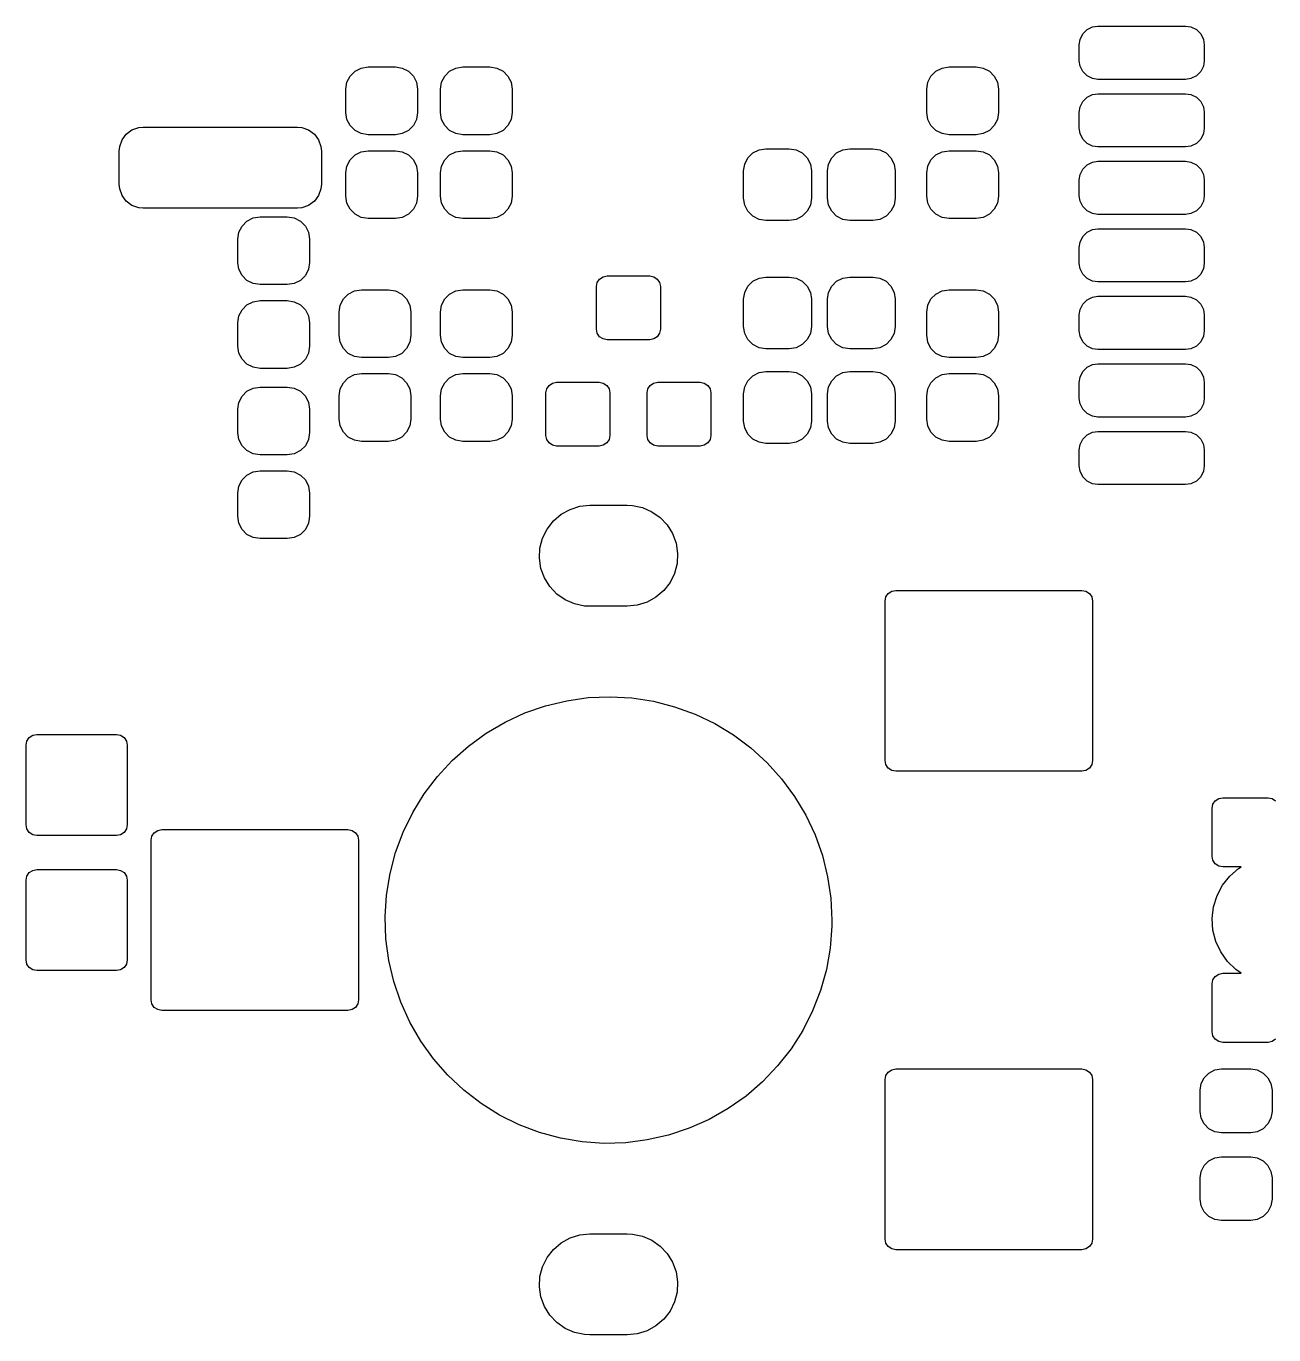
# Model space of a CAD drawing. Extents: x 0.03 to 1.97, y 0.34 to 4.43.
# Drawn here: x 0.1 to 1.024, y 2.222 to 3.191 of the extents above; entities that cross this region are included whole.
import ezdxf

# ---------------------------------------------------------------- set-up
doc = ezdxf.new("R2010")
doc.units = 0
doc.header["$MEASUREMENT"] = 0
doc.layers.add('BLACK', color=7, linetype='CONTINUOUS')

msp = doc.modelspace()

# ---------------------------------------------------------------- linework, layer by layer
at = {"layer": 'BLACK', "linetype": 'CONTINUOUS'}
for p, q in [((0.882483, 3.18556), (0.885679, 3.18876)), ((0.885679, 3.18876), (0.889741, 3.19076)), ((0.889741, 3.19076), (0.893701, 3.19134)), ((0.893701, 3.19134), (0.958661, 3.19134)), ((0.958661, 3.19134), (0.962598, 3.19076)), ((0.962598, 3.19076), (0.966663, 3.18878)), ((0.966663, 3.18878), (0.969866, 3.18558)), ((0.879921, 3.17756), (0.880496, 3.1815)), ((0.880496, 3.1815), (0.882483, 3.18556)), ((0.969866, 3.18558), (0.97186, 3.18152)), ((0.97186, 3.18152), (0.972441, 3.17756)), ((0.879921, 3.16575), (0.879921, 3.17756)), ((0.972441, 3.17756), (0.972441, 3.16575)), ((0.343843, 3.15801), (0.348439, 3.16035)), ((0.348439, 3.16035), (0.353533, 3.16116)), ((0.353533, 3.16116), (0.373711, 3.16116)), ((0.373711, 3.16116), (0.378805, 3.16035)), ((0.378805, 3.16035), (0.383401, 3.15801)), ((0.413843, 3.15801), (0.418439, 3.16035)), ((0.418439, 3.16035), (0.423533, 3.16116)), ((0.423533, 3.16116), (0.443711, 3.16116)), ((0.443711, 3.16116), (0.448805, 3.16035)), ((0.448805, 3.16035), (0.453401, 3.15801)), ((0.773843, 3.15801), (0.778439, 3.16035)), ((0.778439, 3.16035), (0.783533, 3.16116)), ((0.783533, 3.16116), (0.803711, 3.16116)), ((0.803711, 3.16116), (0.808805, 3.16035)), ((0.808805, 3.16035), (0.813401, 3.15801)), ((0.880502, 3.16179), (0.879921, 3.16575)), ((0.882497, 3.15773), (0.880502, 3.16179)), ((0.971867, 3.16181), (0.96988, 3.15775)), ((0.972441, 3.16575), (0.971867, 3.16181)), ((0.337047, 3.14468), (0.337854, 3.14977)), ((0.337854, 3.14977), (0.340196, 3.15437)), ((0.340196, 3.15437), (0.343843, 3.15801)), ((0.383401, 3.15801), (0.387048, 3.15437)), ((0.387048, 3.15437), (0.38939, 3.14977)), ((0.38939, 3.14977), (0.390197, 3.14468)), ((0.407047, 3.14468), (0.407854, 3.14977)), ((0.407854, 3.14977), (0.410196, 3.15437)), ((0.410196, 3.15437), (0.413843, 3.15801)), ((0.453401, 3.15801), (0.457048, 3.15437)), ((0.457048, 3.15437), (0.45939, 3.14977)), ((0.45939, 3.14977), (0.460197, 3.14468)), ((0.767047, 3.14468), (0.767854, 3.14977)), ((0.767854, 3.14977), (0.770196, 3.15437)), ((0.770196, 3.15437), (0.773843, 3.15801)), ((0.813401, 3.15801), (0.817048, 3.15437)), ((0.817048, 3.15437), (0.81939, 3.14977)), ((0.81939, 3.14977), (0.820197, 3.14468)), ((0.885699, 3.15453), (0.882497, 3.15773)), ((0.889764, 3.15254), (0.885699, 3.15453)), ((0.893701, 3.15197), (0.889764, 3.15254)), ((0.958661, 3.15197), (0.893701, 3.15197)), ((0.962621, 3.15255), (0.958661, 3.15197)), ((0.966683, 3.15454), (0.962621, 3.15255)), ((0.96988, 3.15775), (0.966683, 3.15454)), ((0.337047, 3.12745), (0.337047, 3.14468)), ((0.390197, 3.14468), (0.390197, 3.12745)), ((0.407047, 3.12745), (0.407047, 3.14468)), ((0.460197, 3.14468), (0.460197, 3.12745)), ((0.767047, 3.12745), (0.767047, 3.14468)), ((0.820197, 3.14468), (0.820197, 3.12745)), ((0.885679, 3.13876), (0.889741, 3.14076)), ((0.889741, 3.14076), (0.893701, 3.14134)), ((0.893701, 3.14134), (0.958661, 3.14134)), ((0.958661, 3.14134), (0.962598, 3.14076)), ((0.962598, 3.14076), (0.966663, 3.13878)), ((0.879921, 3.12756), (0.880496, 3.1315)), ((0.880496, 3.1315), (0.882483, 3.13556)), ((0.882483, 3.13556), (0.885679, 3.13876)), ((0.966663, 3.13878), (0.969866, 3.13558)), ((0.969866, 3.13558), (0.97186, 3.13152)), ((0.97186, 3.13152), (0.972441, 3.12756)), ((0.337854, 3.12236), (0.337047, 3.12745)), ((0.340196, 3.11776), (0.337854, 3.12236)), ((0.38939, 3.12236), (0.387048, 3.11776)), ((0.390197, 3.12745), (0.38939, 3.12236)), ((0.407854, 3.12236), (0.407047, 3.12745)), ((0.410196, 3.11776), (0.407854, 3.12236)), ((0.45939, 3.12236), (0.457048, 3.11776)), ((0.460197, 3.12745), (0.45939, 3.12236)), ((0.767854, 3.12236), (0.767047, 3.12745)), ((0.770196, 3.11776), (0.767854, 3.12236)), ((0.81939, 3.12236), (0.817048, 3.11776)), ((0.820197, 3.12745), (0.81939, 3.12236)), ((0.879921, 3.11575), (0.879921, 3.12756)), ((0.972441, 3.12756), (0.972441, 3.11575)), ((0.171351, 3.10721), (0.17448, 3.11144)), ((0.17448, 3.11144), (0.178718, 3.11457)), ((0.178718, 3.11457), (0.183688, 3.11632)), ((0.183688, 3.11632), (0.187008, 3.11663)), ((0.187008, 3.11663), (0.301181, 3.11663)), ((0.301181, 3.11663), (0.304501, 3.11632)), ((0.304501, 3.11632), (0.309471, 3.11457)), ((0.309471, 3.11457), (0.313709, 3.11144)), ((0.313709, 3.11144), (0.316838, 3.10721)), ((0.343843, 3.11411), (0.340196, 3.11776)), ((0.348439, 3.11177), (0.343843, 3.11411)), ((0.353533, 3.11096), (0.348439, 3.11177)), ((0.373711, 3.11096), (0.353533, 3.11096)), ((0.378805, 3.11177), (0.373711, 3.11096)), ((0.383401, 3.11411), (0.378805, 3.11177)), ((0.387048, 3.11776), (0.383401, 3.11411)), ((0.413843, 3.11411), (0.410196, 3.11776)), ((0.418439, 3.11177), (0.413843, 3.11411)), ((0.423533, 3.11096), (0.418439, 3.11177)), ((0.443711, 3.11096), (0.423533, 3.11096)), ((0.448805, 3.11177), (0.443711, 3.11096)), ((0.453401, 3.11411), (0.448805, 3.11177)), ((0.457048, 3.11776), (0.453401, 3.11411)), ((0.773843, 3.11411), (0.770196, 3.11776)), ((0.778439, 3.11177), (0.773843, 3.11411)), ((0.783533, 3.11096), (0.778439, 3.11177)), ((0.803711, 3.11096), (0.783533, 3.11096)), ((0.808805, 3.11177), (0.803711, 3.11096)), ((0.813401, 3.11411), (0.808805, 3.11177)), ((0.817048, 3.11776), (0.813401, 3.11411)), ((0.880502, 3.11179), (0.879921, 3.11575)), ((0.882497, 3.10773), (0.880502, 3.11179)), ((0.971867, 3.11181), (0.96988, 3.10775)), ((0.972441, 3.11575), (0.971867, 3.11181)), ((0.169291, 3.09892), (0.169605, 3.10224)), ((0.169605, 3.10224), (0.171351, 3.10721)), ((0.316838, 3.10721), (0.318584, 3.10224)), ((0.318584, 3.10224), (0.318898, 3.09892)), ((0.642907, 3.09982), (0.648002, 3.10063)), ((0.648002, 3.10063), (0.665226, 3.10063)), ((0.665226, 3.10063), (0.670321, 3.09982)), ((0.704915, 3.09982), (0.71001, 3.10063)), ((0.71001, 3.10063), (0.727234, 3.10063)), ((0.727234, 3.10063), (0.732329, 3.09982)), ((0.885699, 3.10453), (0.882497, 3.10773)), ((0.889764, 3.10254), (0.885699, 3.10453)), ((0.893701, 3.10197), (0.889764, 3.10254)), ((0.958661, 3.10197), (0.893701, 3.10197)), ((0.962621, 3.10255), (0.958661, 3.10197)), ((0.966683, 3.10454), (0.962621, 3.10255)), ((0.96988, 3.10775), (0.966683, 3.10454)), ((0.169291, 3.07431), (0.169291, 3.09892)), ((0.318898, 3.09892), (0.318898, 3.07431)), ((0.337854, 3.08776), (0.340196, 3.09236)), ((0.340196, 3.09236), (0.343843, 3.096)), ((0.343843, 3.096), (0.348439, 3.09835)), ((0.348439, 3.09835), (0.353533, 3.09915)), ((0.353533, 3.09915), (0.373711, 3.09915)), ((0.373711, 3.09915), (0.378805, 3.09835)), ((0.378805, 3.09835), (0.383401, 3.096)), ((0.383401, 3.096), (0.387048, 3.09236)), ((0.387048, 3.09236), (0.38939, 3.08776)), ((0.407854, 3.08776), (0.410196, 3.09236)), ((0.410196, 3.09236), (0.413843, 3.096)), ((0.413843, 3.096), (0.418439, 3.09835)), ((0.418439, 3.09835), (0.423533, 3.09915)), ((0.423533, 3.09915), (0.443711, 3.09915)), ((0.443711, 3.09915), (0.448805, 3.09835)), ((0.448805, 3.09835), (0.453401, 3.096)), ((0.453401, 3.096), (0.457048, 3.09236)), ((0.457048, 3.09236), (0.45939, 3.08776)), ((0.632323, 3.08924), (0.634664, 3.09383)), ((0.634664, 3.09383), (0.638312, 3.09748)), ((0.638312, 3.09748), (0.642907, 3.09982)), ((0.670321, 3.09982), (0.674917, 3.09748)), ((0.674917, 3.09748), (0.678564, 3.09383)), ((0.678564, 3.09383), (0.680906, 3.08924)), ((0.694331, 3.08924), (0.696672, 3.09383)), ((0.696672, 3.09383), (0.700319, 3.09748)), ((0.700319, 3.09748), (0.704915, 3.09982)), ((0.732329, 3.09982), (0.736925, 3.09748)), ((0.736925, 3.09748), (0.740572, 3.09383)), ((0.740572, 3.09383), (0.742914, 3.08924)), ((0.767854, 3.08776), (0.770196, 3.09236)), ((0.770196, 3.09236), (0.773843, 3.096)), ((0.773843, 3.096), (0.778439, 3.09835)), ((0.778439, 3.09835), (0.783533, 3.09915)), ((0.783533, 3.09915), (0.803711, 3.09915)), ((0.803711, 3.09915), (0.808805, 3.09835)), ((0.808805, 3.09835), (0.813401, 3.096)), ((0.813401, 3.096), (0.817048, 3.09236)), ((0.817048, 3.09236), (0.81939, 3.08776)), ((0.889741, 3.09076), (0.893701, 3.09134)), ((0.893701, 3.09134), (0.958661, 3.09134)), ((0.958661, 3.09134), (0.962598, 3.09076)), ((0.337047, 3.08267), (0.337854, 3.08776)), ((0.337047, 3.06544), (0.337047, 3.08267)), ((0.38939, 3.08776), (0.390197, 3.08267)), ((0.390197, 3.08267), (0.390197, 3.06544)), ((0.407047, 3.08267), (0.407854, 3.08776)), ((0.407047, 3.06544), (0.407047, 3.08267)), ((0.45939, 3.08776), (0.460197, 3.08267)), ((0.460197, 3.08267), (0.460197, 3.06544)), ((0.631516, 3.08414), (0.632323, 3.08924)), ((0.631516, 3.06397), (0.631516, 3.08414)), ((0.680906, 3.08924), (0.681713, 3.08414)), ((0.681713, 3.08414), (0.681713, 3.06397)), ((0.693524, 3.08414), (0.694331, 3.08924)), ((0.693524, 3.06397), (0.693524, 3.08414)), ((0.742914, 3.08924), (0.74372, 3.08414)), ((0.74372, 3.08414), (0.74372, 3.06397)), ((0.767047, 3.08267), (0.767854, 3.08776)), ((0.767047, 3.06544), (0.767047, 3.08267)), ((0.81939, 3.08776), (0.820197, 3.08267)), ((0.820197, 3.08267), (0.820197, 3.06544)), ((0.879921, 3.07756), (0.880496, 3.0815)), ((0.880496, 3.0815), (0.882483, 3.08556)), ((0.882483, 3.08556), (0.885679, 3.08876)), ((0.885679, 3.08876), (0.889741, 3.09076)), ((0.962598, 3.09076), (0.966663, 3.08878)), ((0.966663, 3.08878), (0.969866, 3.08558)), ((0.969866, 3.08558), (0.97186, 3.08152)), ((0.97186, 3.08152), (0.972441, 3.07756)), ((0.169605, 3.07099), (0.169291, 3.07431)), ((0.318898, 3.07431), (0.318584, 3.07099)), ((0.879921, 3.06575), (0.879921, 3.07756)), ((0.972441, 3.07756), (0.972441, 3.06575)), ((0.171351, 3.06602), (0.169605, 3.07099)), ((0.17448, 3.06178), (0.171351, 3.06602)), ((0.178718, 3.05865), (0.17448, 3.06178)), ((0.313709, 3.06178), (0.309471, 3.05865)), ((0.316838, 3.06602), (0.313709, 3.06178)), ((0.318584, 3.07099), (0.316838, 3.06602)), ((0.337854, 3.06035), (0.337047, 3.06544)), ((0.390197, 3.06544), (0.38939, 3.06035)), ((0.407854, 3.06035), (0.407047, 3.06544)), ((0.460197, 3.06544), (0.45939, 3.06035)), ((0.632323, 3.05887), (0.631516, 3.06397)), ((0.681713, 3.06397), (0.680906, 3.05887)), ((0.694331, 3.05887), (0.693524, 3.06397)), ((0.74372, 3.06397), (0.742914, 3.05887)), ((0.767854, 3.06035), (0.767047, 3.06544)), ((0.820197, 3.06544), (0.81939, 3.06035)), ((0.880502, 3.06179), (0.879921, 3.06575)), ((0.882497, 3.05773), (0.880502, 3.06179)), ((0.971867, 3.06181), (0.96988, 3.05775)), ((0.972441, 3.06575), (0.971867, 3.06181)), ((0.183688, 3.05691), (0.178718, 3.05865)), ((0.187008, 3.05659), (0.183688, 3.05691)), ((0.301181, 3.05659), (0.187008, 3.05659)), ((0.304501, 3.05691), (0.301181, 3.05659)), ((0.309471, 3.05865), (0.304501, 3.05691)), ((0.340196, 3.05575), (0.337854, 3.06035)), ((0.343843, 3.05211), (0.340196, 3.05575)), ((0.348439, 3.04976), (0.343843, 3.05211)), ((0.383401, 3.05211), (0.378805, 3.04976)), ((0.387048, 3.05575), (0.383401, 3.05211)), ((0.38939, 3.06035), (0.387048, 3.05575)), ((0.410196, 3.05575), (0.407854, 3.06035)), ((0.413843, 3.05211), (0.410196, 3.05575)), ((0.418439, 3.04976), (0.413843, 3.05211)), ((0.453401, 3.05211), (0.448805, 3.04976)), ((0.457048, 3.05575), (0.453401, 3.05211)), ((0.45939, 3.06035), (0.457048, 3.05575)), ((0.634664, 3.05428), (0.632323, 3.05887)), ((0.638312, 3.05063), (0.634664, 3.05428)), ((0.678564, 3.05428), (0.674917, 3.05063)), ((0.680906, 3.05887), (0.678564, 3.05428)), ((0.696672, 3.05428), (0.694331, 3.05887)), ((0.700319, 3.05063), (0.696672, 3.05428)), ((0.740572, 3.05428), (0.736925, 3.05063)), ((0.742914, 3.05887), (0.740572, 3.05428)), ((0.770196, 3.05575), (0.767854, 3.06035)), ((0.773843, 3.05211), (0.770196, 3.05575)), ((0.778439, 3.04976), (0.773843, 3.05211)), ((0.813401, 3.05211), (0.808805, 3.04976)), ((0.817048, 3.05575), (0.813401, 3.05211)), ((0.81939, 3.06035), (0.817048, 3.05575)), ((0.885699, 3.05453), (0.882497, 3.05773)), ((0.889764, 3.05254), (0.885699, 3.05453)), ((0.893701, 3.05197), (0.889764, 3.05254)), ((0.962621, 3.05255), (0.958661, 3.05197)), ((0.966683, 3.05454), (0.962621, 3.05255)), ((0.96988, 3.05775), (0.966683, 3.05454)), ((0.257854, 3.03877), (0.260196, 3.04336)), ((0.260196, 3.04336), (0.263843, 3.04701)), ((0.263843, 3.04701), (0.268439, 3.04935)), ((0.268439, 3.04935), (0.273533, 3.05016)), ((0.273533, 3.05016), (0.293711, 3.05016)), ((0.293711, 3.05016), (0.298805, 3.04935)), ((0.298805, 3.04935), (0.303401, 3.04701)), ((0.303401, 3.04701), (0.307048, 3.04336)), ((0.307048, 3.04336), (0.30939, 3.03877)), ((0.353533, 3.04896), (0.348439, 3.04976)), ((0.373711, 3.04896), (0.353533, 3.04896)), ((0.378805, 3.04976), (0.373711, 3.04896)), ((0.423533, 3.04896), (0.418439, 3.04976)), ((0.443711, 3.04896), (0.423533, 3.04896)), ((0.448805, 3.04976), (0.443711, 3.04896)), ((0.642907, 3.04829), (0.638312, 3.05063)), ((0.648002, 3.04748), (0.642907, 3.04829)), ((0.665226, 3.04748), (0.648002, 3.04748)), ((0.670321, 3.04829), (0.665226, 3.04748)), ((0.674917, 3.05063), (0.670321, 3.04829)), ((0.704915, 3.04829), (0.700319, 3.05063)), ((0.71001, 3.04748), (0.704915, 3.04829)), ((0.727234, 3.04748), (0.71001, 3.04748)), ((0.732329, 3.04829), (0.727234, 3.04748)), ((0.736925, 3.05063), (0.732329, 3.04829)), ((0.783533, 3.04896), (0.778439, 3.04976)), ((0.803711, 3.04896), (0.783533, 3.04896)), ((0.808805, 3.04976), (0.803711, 3.04896)), ((0.958661, 3.05197), (0.893701, 3.05197)), ((0.257047, 3.03367), (0.257854, 3.03877)), ((0.257047, 3.01645), (0.257047, 3.03367)), ((0.30939, 3.03877), (0.310197, 3.03367)), ((0.310197, 3.03367), (0.310197, 3.01645)), ((0.880496, 3.0315), (0.882483, 3.03556)), ((0.882483, 3.03556), (0.885679, 3.03876)), ((0.885679, 3.03876), (0.889741, 3.04076)), ((0.889741, 3.04076), (0.893701, 3.04134)), ((0.893701, 3.04134), (0.958661, 3.04134)), ((0.958661, 3.04134), (0.962598, 3.04076)), ((0.962598, 3.04076), (0.966663, 3.03878)), ((0.966663, 3.03878), (0.969866, 3.03558)), ((0.969866, 3.03558), (0.97186, 3.03152)), ((0.879921, 3.02756), (0.880496, 3.0315)), ((0.879921, 3.01575), (0.879921, 3.02756)), ((0.97186, 3.03152), (0.972441, 3.02756)), ((0.972441, 3.02756), (0.972441, 3.01575)), ((0.257854, 3.01135), (0.257047, 3.01645)), ((0.310197, 3.01645), (0.30939, 3.01135)), ((0.880502, 3.01179), (0.879921, 3.01575)), ((0.972441, 3.01575), (0.971867, 3.01181)), ((0.260196, 3.00676), (0.257854, 3.01135)), ((0.263843, 3.00311), (0.260196, 3.00676)), ((0.307048, 3.00676), (0.303401, 3.00311)), ((0.30939, 3.01135), (0.307048, 3.00676)), ((0.523196, 3.00152), (0.524903, 3.00407)), ((0.524903, 3.00407), (0.527457, 3.00578)), ((0.527457, 3.00578), (0.53047, 3.00638)), ((0.53047, 3.00638), (0.56197, 3.00638)), ((0.56197, 3.00638), (0.564984, 3.00578)), ((0.564984, 3.00578), (0.567538, 3.00407)), ((0.567538, 3.00407), (0.569245, 3.00152)), ((0.638312, 3.00248), (0.642907, 3.00482)), ((0.642907, 3.00482), (0.648002, 3.00563)), ((0.648002, 3.00563), (0.665226, 3.00563)), ((0.665226, 3.00563), (0.670321, 3.00482)), ((0.670321, 3.00482), (0.674917, 3.00248)), ((0.700319, 3.00248), (0.704915, 3.00482)), ((0.704915, 3.00482), (0.71001, 3.00563)), ((0.71001, 3.00563), (0.727234, 3.00563)), ((0.727234, 3.00563), (0.732329, 3.00482)), ((0.732329, 3.00482), (0.736925, 3.00248)), ((0.882497, 3.00773), (0.880502, 3.01179)), ((0.885699, 3.00453), (0.882497, 3.00773)), ((0.889764, 3.00254), (0.885699, 3.00453)), ((0.966683, 3.00454), (0.962621, 3.00255)), ((0.96988, 3.00775), (0.966683, 3.00454)), ((0.971867, 3.01181), (0.96988, 3.00775)), ((0.268439, 3.00077), (0.263843, 3.00311)), ((0.273533, 2.99996), (0.268439, 3.00077)), ((0.293711, 2.99996), (0.273533, 2.99996)), ((0.298805, 3.00077), (0.293711, 2.99996)), ((0.303401, 3.00311), (0.298805, 3.00077)), ((0.338843, 2.99301), (0.343439, 2.99535)), ((0.343439, 2.99535), (0.348533, 2.99616)), ((0.348533, 2.99616), (0.368711, 2.99616)), ((0.368711, 2.99616), (0.373805, 2.99535)), ((0.373805, 2.99535), (0.378401, 2.99301)), ((0.413843, 2.99301), (0.418439, 2.99535)), ((0.418439, 2.99535), (0.423533, 2.99616)), ((0.423533, 2.99616), (0.443711, 2.99616)), ((0.443711, 2.99616), (0.448805, 2.99535)), ((0.448805, 2.99535), (0.453401, 2.99301)), ((0.522596, 2.99851), (0.523196, 3.00152)), ((0.522596, 2.96701), (0.522596, 2.99851)), ((0.569245, 3.00152), (0.569844, 2.99851)), ((0.569844, 2.99851), (0.569844, 2.96701)), ((0.631516, 2.98914), (0.632323, 2.99424)), ((0.632323, 2.99424), (0.634664, 2.99883)), ((0.634664, 2.99883), (0.638312, 3.00248)), ((0.674917, 3.00248), (0.678564, 2.99883)), ((0.678564, 2.99883), (0.680906, 2.99424)), ((0.680906, 2.99424), (0.681713, 2.98914)), ((0.693524, 2.98914), (0.694331, 2.99424)), ((0.694331, 2.99424), (0.696672, 2.99883)), ((0.696672, 2.99883), (0.700319, 3.00248)), ((0.736925, 3.00248), (0.740572, 2.99883)), ((0.740572, 2.99883), (0.742914, 2.99424)), ((0.742914, 2.99424), (0.74372, 2.98914)), ((0.773843, 2.99301), (0.778439, 2.99535)), ((0.778439, 2.99535), (0.783533, 2.99616)), ((0.783533, 2.99616), (0.803711, 2.99616)), ((0.803711, 2.99616), (0.808805, 2.99535)), ((0.808805, 2.99535), (0.813401, 2.99301)), ((0.893701, 3.00197), (0.889764, 3.00254)), ((0.958661, 3.00197), (0.893701, 3.00197)), ((0.962621, 3.00255), (0.958661, 3.00197)), ((0.260196, 2.98135), (0.263843, 2.985)), ((0.263843, 2.985), (0.268439, 2.98734)), ((0.268439, 2.98734), (0.273533, 2.98815)), ((0.273533, 2.98815), (0.293711, 2.98815)), ((0.293711, 2.98815), (0.298805, 2.98734)), ((0.298805, 2.98734), (0.303401, 2.985)), ((0.303401, 2.985), (0.307048, 2.98135)), ((0.332047, 2.97968), (0.332854, 2.98477)), ((0.332854, 2.98477), (0.335196, 2.98937)), ((0.335196, 2.98937), (0.338843, 2.99301)), ((0.378401, 2.99301), (0.382048, 2.98937)), ((0.382048, 2.98937), (0.38439, 2.98477)), ((0.38439, 2.98477), (0.385197, 2.97968)), ((0.407047, 2.97968), (0.407854, 2.98477)), ((0.407854, 2.98477), (0.410196, 2.98937)), ((0.410196, 2.98937), (0.413843, 2.99301)), ((0.453401, 2.99301), (0.457048, 2.98937)), ((0.457048, 2.98937), (0.45939, 2.98477)), ((0.45939, 2.98477), (0.460197, 2.97968)), ((0.631516, 2.96897), (0.631516, 2.98914)), ((0.681713, 2.98914), (0.681713, 2.96897)), ((0.693524, 2.96897), (0.693524, 2.98914)), ((0.74372, 2.98914), (0.74372, 2.96897)), ((0.767047, 2.97968), (0.767854, 2.98477)), ((0.767854, 2.98477), (0.770196, 2.98937)), ((0.770196, 2.98937), (0.773843, 2.99301)), ((0.813401, 2.99301), (0.817048, 2.98937)), ((0.817048, 2.98937), (0.81939, 2.98477)), ((0.81939, 2.98477), (0.820197, 2.97968)), ((0.880496, 2.9815), (0.882483, 2.98556)), ((0.882483, 2.98556), (0.885679, 2.98876)), ((0.885679, 2.98876), (0.889741, 2.99076)), ((0.889741, 2.99076), (0.893701, 2.99134)), ((0.893701, 2.99134), (0.958661, 2.99134)), ((0.958661, 2.99134), (0.962598, 2.99076)), ((0.962598, 2.99076), (0.966663, 2.98878)), ((0.966663, 2.98878), (0.969866, 2.98558)), ((0.969866, 2.98558), (0.97186, 2.98152)), ((0.257047, 2.97166), (0.257854, 2.97676)), ((0.257854, 2.97676), (0.260196, 2.98135)), ((0.307048, 2.98135), (0.30939, 2.97676)), ((0.30939, 2.97676), (0.310197, 2.97166)), ((0.332047, 2.96245), (0.332047, 2.97968)), ((0.385197, 2.97968), (0.385197, 2.96245)), ((0.407047, 2.96245), (0.407047, 2.97968)), ((0.460197, 2.97968), (0.460197, 2.96245)), ((0.767047, 2.96245), (0.767047, 2.97968)), ((0.820197, 2.97968), (0.820197, 2.96245)), ((0.879921, 2.97756), (0.880496, 2.9815)), ((0.879921, 2.96575), (0.879921, 2.97756)), ((0.97186, 2.98152), (0.972441, 2.97756)), ((0.972441, 2.97756), (0.972441, 2.96575)), ((0.257047, 2.95444), (0.257047, 2.97166)), ((0.310197, 2.97166), (0.310197, 2.95444)), ((0.523196, 2.96399), (0.522596, 2.96701)), ((0.569844, 2.96701), (0.569245, 2.96399)), ((0.632323, 2.96387), (0.631516, 2.96897)), ((0.681713, 2.96897), (0.680906, 2.96387)), ((0.694331, 2.96387), (0.693524, 2.96897)), ((0.74372, 2.96897), (0.742914, 2.96387)), ((0.880502, 2.96179), (0.879921, 2.96575)), ((0.972441, 2.96575), (0.971867, 2.96181)), ((0.332854, 2.95736), (0.332047, 2.96245)), ((0.335196, 2.95276), (0.332854, 2.95736)), ((0.38439, 2.95736), (0.382048, 2.95276)), ((0.385197, 2.96245), (0.38439, 2.95736)), ((0.407854, 2.95736), (0.407047, 2.96245)), ((0.410196, 2.95276), (0.407854, 2.95736)), ((0.45939, 2.95736), (0.457048, 2.95276)), ((0.460197, 2.96245), (0.45939, 2.95736)), ((0.524903, 2.96144), (0.523196, 2.96399)), ((0.527457, 2.95973), (0.524903, 2.96144)), ((0.53047, 2.95913), (0.527457, 2.95973)), ((0.56197, 2.95913), (0.53047, 2.95913)), ((0.564984, 2.95973), (0.56197, 2.95913)), ((0.567538, 2.96144), (0.564984, 2.95973)), ((0.569245, 2.96399), (0.567538, 2.96144)), ((0.634664, 2.95928), (0.632323, 2.96387)), ((0.638312, 2.95563), (0.634664, 2.95928)), ((0.642907, 2.95329), (0.638312, 2.95563)), ((0.674917, 2.95563), (0.670321, 2.95329)), ((0.678564, 2.95928), (0.674917, 2.95563)), ((0.680906, 2.96387), (0.678564, 2.95928)), ((0.696672, 2.95928), (0.694331, 2.96387)), ((0.700319, 2.95563), (0.696672, 2.95928)), ((0.704915, 2.95329), (0.700319, 2.95563)), ((0.736925, 2.95563), (0.732329, 2.95329)), ((0.740572, 2.95928), (0.736925, 2.95563)), ((0.742914, 2.96387), (0.740572, 2.95928)), ((0.767854, 2.95736), (0.767047, 2.96245)), ((0.770196, 2.95276), (0.767854, 2.95736)), ((0.81939, 2.95736), (0.817048, 2.95276)), ((0.820197, 2.96245), (0.81939, 2.95736)), ((0.882497, 2.95773), (0.880502, 2.96179)), ((0.885699, 2.95453), (0.882497, 2.95773)), ((0.96988, 2.95775), (0.966683, 2.95454)), ((0.971867, 2.96181), (0.96988, 2.95775)), ((0.257854, 2.94934), (0.257047, 2.95444)), ((0.260196, 2.94475), (0.257854, 2.94934)), ((0.30939, 2.94934), (0.307048, 2.94475)), ((0.310197, 2.95444), (0.30939, 2.94934)), ((0.338843, 2.94911), (0.335196, 2.95276)), ((0.343439, 2.94677), (0.338843, 2.94911)), ((0.348533, 2.94596), (0.343439, 2.94677)), ((0.368711, 2.94596), (0.348533, 2.94596)), ((0.373805, 2.94677), (0.368711, 2.94596)), ((0.378401, 2.94911), (0.373805, 2.94677)), ((0.382048, 2.95276), (0.378401, 2.94911)), ((0.413843, 2.94911), (0.410196, 2.95276)), ((0.418439, 2.94677), (0.413843, 2.94911)), ((0.423533, 2.94596), (0.418439, 2.94677)), ((0.443711, 2.94596), (0.423533, 2.94596)), ((0.448805, 2.94677), (0.443711, 2.94596)), ((0.453401, 2.94911), (0.448805, 2.94677)), ((0.457048, 2.95276), (0.453401, 2.94911)), ((0.648002, 2.95248), (0.642907, 2.95329)), ((0.665226, 2.95248), (0.648002, 2.95248)), ((0.670321, 2.95329), (0.665226, 2.95248)), ((0.71001, 2.95248), (0.704915, 2.95329)), ((0.727234, 2.95248), (0.71001, 2.95248)), ((0.732329, 2.95329), (0.727234, 2.95248)), ((0.773843, 2.94911), (0.770196, 2.95276)), ((0.778439, 2.94677), (0.773843, 2.94911)), ((0.783533, 2.94596), (0.778439, 2.94677)), ((0.803711, 2.94596), (0.783533, 2.94596)), ((0.808805, 2.94677), (0.803711, 2.94596)), ((0.813401, 2.94911), (0.808805, 2.94677)), ((0.817048, 2.95276), (0.813401, 2.94911)), ((0.889764, 2.95254), (0.885699, 2.95453)), ((0.893701, 2.95197), (0.889764, 2.95254)), ((0.958661, 2.95197), (0.893701, 2.95197)), ((0.962621, 2.95255), (0.958661, 2.95197)), ((0.966683, 2.95454), (0.962621, 2.95255)), ((0.263843, 2.9411), (0.260196, 2.94475)), ((0.268439, 2.93876), (0.263843, 2.9411)), ((0.273533, 2.93795), (0.268439, 2.93876)), ((0.293711, 2.93795), (0.273533, 2.93795)), ((0.298805, 2.93876), (0.293711, 2.93795)), ((0.303401, 2.9411), (0.298805, 2.93876)), ((0.307048, 2.94475), (0.303401, 2.9411)), ((0.882483, 2.93556), (0.885679, 2.93876)), ((0.885679, 2.93876), (0.889741, 2.94076)), ((0.889741, 2.94076), (0.893701, 2.94134)), ((0.893701, 2.94134), (0.958661, 2.94134)), ((0.958661, 2.94134), (0.962598, 2.94076)), ((0.962598, 2.94076), (0.966663, 2.93878)), ((0.966663, 2.93878), (0.969866, 2.93558)), ((0.332854, 2.92276), (0.335196, 2.92736)), ((0.335196, 2.92736), (0.338843, 2.931)), ((0.338843, 2.931), (0.343439, 2.93335)), ((0.343439, 2.93335), (0.348533, 2.93415)), ((0.348533, 2.93415), (0.368711, 2.93415)), ((0.368711, 2.93415), (0.373805, 2.93335)), ((0.373805, 2.93335), (0.378401, 2.931)), ((0.378401, 2.931), (0.382048, 2.92736)), ((0.382048, 2.92736), (0.38439, 2.92276)), ((0.407854, 2.92276), (0.410196, 2.92736)), ((0.410196, 2.92736), (0.413843, 2.931)), ((0.413843, 2.931), (0.418439, 2.93335)), ((0.418439, 2.93335), (0.423533, 2.93415)), ((0.423533, 2.93415), (0.443711, 2.93415)), ((0.443711, 2.93415), (0.448805, 2.93335)), ((0.448805, 2.93335), (0.453401, 2.931)), ((0.453401, 2.931), (0.457048, 2.92736)), ((0.457048, 2.92736), (0.45939, 2.92276)), ((0.487501, 2.92537), (0.490056, 2.92708)), ((0.490056, 2.92708), (0.493069, 2.92768)), ((0.493069, 2.92768), (0.524569, 2.92768)), ((0.524569, 2.92768), (0.527582, 2.92708)), ((0.527582, 2.92708), (0.530137, 2.92537)), ((0.562304, 2.92537), (0.564859, 2.92708)), ((0.564859, 2.92708), (0.567872, 2.92768)), ((0.567872, 2.92768), (0.599372, 2.92768)), ((0.599372, 2.92768), (0.602385, 2.92708)), ((0.602385, 2.92708), (0.60494, 2.92537)), ((0.632323, 2.92424), (0.634664, 2.92883)), ((0.634664, 2.92883), (0.638312, 2.93248)), ((0.638312, 2.93248), (0.642907, 2.93482)), ((0.642907, 2.93482), (0.648002, 2.93563)), ((0.648002, 2.93563), (0.665226, 2.93563)), ((0.665226, 2.93563), (0.670321, 2.93482)), ((0.670321, 2.93482), (0.674917, 2.93248)), ((0.674917, 2.93248), (0.678564, 2.92883)), ((0.678564, 2.92883), (0.680906, 2.92424)), ((0.694331, 2.92424), (0.696672, 2.92883)), ((0.696672, 2.92883), (0.700319, 2.93248)), ((0.700319, 2.93248), (0.704915, 2.93482)), ((0.704915, 2.93482), (0.71001, 2.93563)), ((0.71001, 2.93563), (0.727234, 2.93563)), ((0.727234, 2.93563), (0.732329, 2.93482)), ((0.732329, 2.93482), (0.736925, 2.93248)), ((0.736925, 2.93248), (0.740572, 2.92883)), ((0.740572, 2.92883), (0.742914, 2.92424)), ((0.767854, 2.92276), (0.770196, 2.92736)), ((0.770196, 2.92736), (0.773843, 2.931)), ((0.773843, 2.931), (0.778439, 2.93335)), ((0.778439, 2.93335), (0.783533, 2.93415)), ((0.783533, 2.93415), (0.803711, 2.93415)), ((0.803711, 2.93415), (0.808805, 2.93335)), ((0.808805, 2.93335), (0.813401, 2.931)), ((0.813401, 2.931), (0.817048, 2.92736)), ((0.817048, 2.92736), (0.81939, 2.92276)), ((0.879921, 2.92756), (0.880496, 2.9315)), ((0.879921, 2.91575), (0.879921, 2.92756)), ((0.880496, 2.9315), (0.882483, 2.93556)), ((0.969866, 2.93558), (0.97186, 2.93152)), ((0.97186, 2.93152), (0.972441, 2.92756)), ((0.972441, 2.92756), (0.972441, 2.91575)), ((0.257854, 2.91276), (0.260196, 2.91736)), ((0.260196, 2.91736), (0.263843, 2.921)), ((0.263843, 2.921), (0.268439, 2.92335)), ((0.268439, 2.92335), (0.273533, 2.92415)), ((0.273533, 2.92415), (0.293711, 2.92415)), ((0.293711, 2.92415), (0.298805, 2.92335)), ((0.298805, 2.92335), (0.303401, 2.921)), ((0.303401, 2.921), (0.307048, 2.91736)), ((0.307048, 2.91736), (0.30939, 2.91276)), ((0.332047, 2.91767), (0.332854, 2.92276)), ((0.332047, 2.90044), (0.332047, 2.91767)), ((0.38439, 2.92276), (0.385197, 2.91767)), ((0.385197, 2.91767), (0.385197, 2.90044)), ((0.407047, 2.91767), (0.407854, 2.92276)), ((0.407047, 2.90044), (0.407047, 2.91767)), ((0.45939, 2.92276), (0.460197, 2.91767)), ((0.460197, 2.91767), (0.460197, 2.90044)), ((0.485195, 2.91981), (0.485794, 2.92282)), ((0.485195, 2.88831), (0.485195, 2.91981)), ((0.485794, 2.92282), (0.487501, 2.92537)), ((0.530137, 2.92537), (0.531844, 2.92282)), ((0.531844, 2.92282), (0.532443, 2.91981)), ((0.532443, 2.91981), (0.532443, 2.88831)), ((0.559998, 2.91981), (0.560597, 2.92282)), ((0.559998, 2.88831), (0.559998, 2.91981)), ((0.560597, 2.92282), (0.562304, 2.92537)), ((0.60494, 2.92537), (0.606647, 2.92282)), ((0.606647, 2.92282), (0.607246, 2.91981)), ((0.607246, 2.91981), (0.607246, 2.88831)), ((0.631516, 2.91914), (0.632323, 2.92424)), ((0.631516, 2.89897), (0.631516, 2.91914)), ((0.680906, 2.92424), (0.681713, 2.91914)), ((0.681713, 2.91914), (0.681713, 2.89897)), ((0.693524, 2.91914), (0.694331, 2.92424)), ((0.693524, 2.89897), (0.693524, 2.91914)), ((0.742914, 2.92424), (0.74372, 2.91914)), ((0.74372, 2.91914), (0.74372, 2.89897)), ((0.767047, 2.91767), (0.767854, 2.92276)), ((0.767047, 2.90044), (0.767047, 2.91767)), ((0.81939, 2.92276), (0.820197, 2.91767)), ((0.820197, 2.91767), (0.820197, 2.90044)), ((0.257047, 2.90767), (0.257854, 2.91276)), ((0.257047, 2.89044), (0.257047, 2.90767)), ((0.30939, 2.91276), (0.310197, 2.90767)), ((0.310197, 2.90767), (0.310197, 2.89044)), ((0.880502, 2.91179), (0.879921, 2.91575)), ((0.882497, 2.90773), (0.880502, 2.91179)), ((0.885699, 2.90453), (0.882497, 2.90773)), ((0.96988, 2.90775), (0.966683, 2.90454)), ((0.971867, 2.91181), (0.96988, 2.90775)), ((0.972441, 2.91575), (0.971867, 2.91181)), ((0.332854, 2.89535), (0.332047, 2.90044)), ((0.385197, 2.90044), (0.38439, 2.89535)), ((0.407854, 2.89535), (0.407047, 2.90044)), ((0.460197, 2.90044), (0.45939, 2.89535)), ((0.632323, 2.89387), (0.631516, 2.89897)), ((0.681713, 2.89897), (0.680906, 2.89387)), ((0.694331, 2.89387), (0.693524, 2.89897)), ((0.74372, 2.89897), (0.742914, 2.89387)), ((0.767854, 2.89535), (0.767047, 2.90044)), ((0.820197, 2.90044), (0.81939, 2.89535)), ((0.889764, 2.90254), (0.885699, 2.90453)), ((0.893701, 2.90197), (0.889764, 2.90254)), ((0.958661, 2.90197), (0.893701, 2.90197)), ((0.962621, 2.90255), (0.958661, 2.90197)), ((0.966683, 2.90454), (0.962621, 2.90255)), ((0.257854, 2.88535), (0.257047, 2.89044)), ((0.310197, 2.89044), (0.30939, 2.88535)), ((0.335196, 2.89075), (0.332854, 2.89535)), ((0.338843, 2.88711), (0.335196, 2.89075)), ((0.382048, 2.89075), (0.378401, 2.88711)), ((0.38439, 2.89535), (0.382048, 2.89075)), ((0.410196, 2.89075), (0.407854, 2.89535)), ((0.413843, 2.88711), (0.410196, 2.89075)), ((0.457048, 2.89075), (0.453401, 2.88711)), ((0.45939, 2.89535), (0.457048, 2.89075)), ((0.485794, 2.88529), (0.485195, 2.88831)), ((0.532443, 2.88831), (0.531844, 2.88529)), ((0.560597, 2.88529), (0.559998, 2.88831)), ((0.607246, 2.88831), (0.606647, 2.88529)), ((0.634664, 2.88928), (0.632323, 2.89387)), ((0.638312, 2.88563), (0.634664, 2.88928)), ((0.678564, 2.88928), (0.674917, 2.88563)), ((0.680906, 2.89387), (0.678564, 2.88928)), ((0.696672, 2.88928), (0.694331, 2.89387)), ((0.700319, 2.88563), (0.696672, 2.88928)), ((0.740572, 2.88928), (0.736925, 2.88563)), ((0.742914, 2.89387), (0.740572, 2.88928)), ((0.770196, 2.89075), (0.767854, 2.89535)), ((0.773843, 2.88711), (0.770196, 2.89075)), ((0.817048, 2.89075), (0.813401, 2.88711)), ((0.81939, 2.89535), (0.817048, 2.89075)), ((0.882483, 2.88556), (0.885679, 2.88876)), ((0.885679, 2.88876), (0.889741, 2.89076)), ((0.889741, 2.89076), (0.893701, 2.89134)), ((0.893701, 2.89134), (0.958661, 2.89134)), ((0.958661, 2.89134), (0.962598, 2.89076)), ((0.962598, 2.89076), (0.966663, 2.88878)), ((0.966663, 2.88878), (0.969866, 2.88558)), ((0.260196, 2.88075), (0.257854, 2.88535)), ((0.263843, 2.87711), (0.260196, 2.88075)), ((0.307048, 2.88075), (0.303401, 2.87711)), ((0.30939, 2.88535), (0.307048, 2.88075)), ((0.343439, 2.88476), (0.338843, 2.88711)), ((0.348533, 2.88396), (0.343439, 2.88476)), ((0.368711, 2.88396), (0.348533, 2.88396)), ((0.373805, 2.88476), (0.368711, 2.88396)), ((0.378401, 2.88711), (0.373805, 2.88476)), ((0.418439, 2.88476), (0.413843, 2.88711)), ((0.423533, 2.88396), (0.418439, 2.88476)), ((0.443711, 2.88396), (0.423533, 2.88396)), ((0.448805, 2.88476), (0.443711, 2.88396)), ((0.453401, 2.88711), (0.448805, 2.88476)), ((0.487501, 2.88274), (0.485794, 2.88529)), ((0.490056, 2.88103), (0.487501, 2.88274)), ((0.493069, 2.88043), (0.490056, 2.88103)), ((0.524569, 2.88043), (0.493069, 2.88043)), ((0.527582, 2.88103), (0.524569, 2.88043)), ((0.530137, 2.88274), (0.527582, 2.88103)), ((0.531844, 2.88529), (0.530137, 2.88274)), ((0.562304, 2.88274), (0.560597, 2.88529)), ((0.564859, 2.88103), (0.562304, 2.88274)), ((0.567872, 2.88043), (0.564859, 2.88103)), ((0.599372, 2.88043), (0.567872, 2.88043)), ((0.602385, 2.88103), (0.599372, 2.88043)), ((0.60494, 2.88274), (0.602385, 2.88103)), ((0.606647, 2.88529), (0.60494, 2.88274)), ((0.642907, 2.88329), (0.638312, 2.88563)), ((0.648002, 2.88248), (0.642907, 2.88329)), ((0.665226, 2.88248), (0.648002, 2.88248)), ((0.670321, 2.88329), (0.665226, 2.88248)), ((0.674917, 2.88563), (0.670321, 2.88329)), ((0.704915, 2.88329), (0.700319, 2.88563)), ((0.71001, 2.88248), (0.704915, 2.88329)), ((0.727234, 2.88248), (0.71001, 2.88248)), ((0.732329, 2.88329), (0.727234, 2.88248)), ((0.736925, 2.88563), (0.732329, 2.88329)), ((0.778439, 2.88476), (0.773843, 2.88711)), ((0.783533, 2.88396), (0.778439, 2.88476)), ((0.803711, 2.88396), (0.783533, 2.88396)), ((0.808805, 2.88476), (0.803711, 2.88396)), ((0.813401, 2.88711), (0.808805, 2.88476)), ((0.879921, 2.87756), (0.880496, 2.8815)), ((0.880496, 2.8815), (0.882483, 2.88556)), ((0.969866, 2.88558), (0.97186, 2.88152)), ((0.97186, 2.88152), (0.972441, 2.87756)), ((0.268439, 2.87476), (0.263843, 2.87711)), ((0.273533, 2.87396), (0.268439, 2.87476)), ((0.293711, 2.87396), (0.273533, 2.87396)), ((0.298805, 2.87476), (0.293711, 2.87396)), ((0.303401, 2.87711), (0.298805, 2.87476)), ((0.879921, 2.86575), (0.879921, 2.87756)), ((0.972441, 2.87756), (0.972441, 2.86575)), ((0.260196, 2.85535), (0.263843, 2.859)), ((0.263843, 2.859), (0.268439, 2.86134)), ((0.268439, 2.86134), (0.273533, 2.86215)), ((0.273533, 2.86215), (0.293711, 2.86215)), ((0.293711, 2.86215), (0.298805, 2.86134)), ((0.298805, 2.86134), (0.303401, 2.859)), ((0.303401, 2.859), (0.307048, 2.85535)), ((0.880502, 2.86179), (0.879921, 2.86575)), ((0.882497, 2.85773), (0.880502, 2.86179)), ((0.971867, 2.86181), (0.96988, 2.85775)), ((0.972441, 2.86575), (0.971867, 2.86181)), ((0.257047, 2.84566), (0.257854, 2.85075)), ((0.257854, 2.85075), (0.260196, 2.85535)), ((0.307048, 2.85535), (0.30939, 2.85075)), ((0.30939, 2.85075), (0.310197, 2.84566)), ((0.885699, 2.85453), (0.882497, 2.85773)), ((0.889764, 2.85254), (0.885699, 2.85453)), ((0.893701, 2.85197), (0.889764, 2.85254)), ((0.958661, 2.85197), (0.893701, 2.85197)), ((0.962621, 2.85255), (0.958661, 2.85197)), ((0.966683, 2.85454), (0.962621, 2.85255)), ((0.96988, 2.85775), (0.966683, 2.85454)), ((0.257047, 2.82844), (0.257047, 2.84566)), ((0.310197, 2.84566), (0.310197, 2.82844)), ((0.490631, 2.82501), (0.496371, 2.82992)), ((0.496371, 2.82992), (0.502982, 2.83359)), ((0.502982, 2.83359), (0.510196, 2.83585)), ((0.510196, 2.83585), (0.517717, 2.83661)), ((0.517717, 2.83661), (0.545276, 2.83661)), ((0.545276, 2.83661), (0.549185, 2.83641)), ((0.549185, 2.83641), (0.556585, 2.83486)), ((0.556585, 2.83486), (0.563522, 2.83186)), ((0.563522, 2.83186), (0.569715, 2.82753)), ((0.257854, 2.82334), (0.257047, 2.82844)), ((0.260196, 2.81874), (0.257854, 2.82334)), ((0.30939, 2.82334), (0.307048, 2.81874)), ((0.310197, 2.82844), (0.30939, 2.82334)), ((0.485998, 2.81903), (0.490631, 2.82501)), ((0.569715, 2.82753), (0.574908, 2.82203)), ((0.574908, 2.82203), (0.578892, 2.81561)), ((0.263843, 2.8151), (0.260196, 2.81874)), ((0.268439, 2.81276), (0.263843, 2.8151)), ((0.273533, 2.81195), (0.268439, 2.81276)), ((0.293711, 2.81195), (0.273533, 2.81195)), ((0.298805, 2.81276), (0.293711, 2.81195)), ((0.303401, 2.8151), (0.298805, 2.81276)), ((0.307048, 2.81874), (0.303401, 2.8151)), ((0.480755, 2.80493), (0.482661, 2.81225)), ((0.482661, 2.81225), (0.485998, 2.81903)), ((0.578892, 2.81561), (0.581502, 2.80851)), ((0.48036, 2.79739), (0.480755, 2.80493)), ((0.581502, 2.80851), (0.582633, 2.80104)), ((0.582633, 2.80104), (0.582237, 2.79349)), ((0.48149, 2.78991), (0.48036, 2.79739)), ((0.582237, 2.79349), (0.580331, 2.78618)), ((0.4841, 2.78282), (0.48149, 2.78991)), ((0.488084, 2.77639), (0.4841, 2.78282)), ((0.580331, 2.78618), (0.576994, 2.77939)), ((0.493278, 2.7709), (0.488084, 2.77639)), ((0.572361, 2.77342), (0.566621, 2.7685)), ((0.576994, 2.77939), (0.572361, 2.77342)), ((0.73682, 2.76876), (0.738527, 2.77132)), ((0.738527, 2.77132), (0.741081, 2.77302)), ((0.741081, 2.77302), (0.744094, 2.77362)), ((0.744094, 2.77362), (0.88189, 2.77362)), ((0.88189, 2.77362), (0.884903, 2.77302)), ((0.884903, 2.77302), (0.887458, 2.77132)), ((0.887458, 2.77132), (0.889164, 2.76876)), ((0.49947, 2.76656), (0.493278, 2.7709)), ((0.506407, 2.76356), (0.49947, 2.76656)), ((0.513807, 2.76202), (0.506407, 2.76356)), ((0.517717, 2.76181), (0.513807, 2.76202)), ((0.545276, 2.76181), (0.517717, 2.76181)), ((0.552796, 2.76257), (0.545276, 2.76181)), ((0.56001, 2.76484), (0.552796, 2.76257)), ((0.566621, 2.7685), (0.56001, 2.76484)), ((0.73622, 2.76575), (0.73682, 2.76876)), ((0.73622, 2.64764), (0.73622, 2.76575)), ((0.889164, 2.76876), (0.889764, 2.76575)), ((0.889764, 2.76575), (0.889764, 2.64764)), ((0.500512, 2.69195), (0.51651, 2.6942)), ((0.51651, 2.6942), (0.53265, 2.69488)), ((0.53265, 2.69488), (0.54878, 2.69398)), ((0.54878, 2.69398), (0.564745, 2.6915)), ((0.469553, 2.68284), (0.48481, 2.68815)), ((0.48481, 2.68815), (0.500512, 2.69195)), ((0.564745, 2.6915), (0.580393, 2.68749)), ((0.580393, 2.68749), (0.595573, 2.68196)), ((0.440954, 2.66789), (0.454888, 2.67607)), ((0.454888, 2.67607), (0.469553, 2.68284)), ((0.595573, 2.68196), (0.610143, 2.67498)), ((0.610143, 2.67498), (0.623961, 2.66661)), ((0.100993, 2.66207), (0.1027, 2.66462)), ((0.1027, 2.66462), (0.105254, 2.66633)), ((0.105254, 2.66633), (0.108268, 2.66693)), ((0.108268, 2.66693), (0.167323, 2.66693)), ((0.167323, 2.66693), (0.170336, 2.66633)), ((0.170336, 2.66633), (0.172891, 2.66462)), ((0.172891, 2.66462), (0.174597, 2.66207)), ((0.427884, 2.65839), (0.440954, 2.66789)), ((0.623961, 2.66661), (0.636897, 2.65694)), ((0.100394, 2.65906), (0.100993, 2.66207)), ((0.100394, 2.6), (0.100394, 2.65906)), ((0.174597, 2.66207), (0.175197, 2.65906)), ((0.175197, 2.65906), (0.175197, 2.6)), ((0.415804, 2.64767), (0.427884, 2.65839)), ((0.636897, 2.65694), (0.648827, 2.64604)), ((0.404827, 2.63582), (0.415804, 2.64767)), ((0.648827, 2.64604), (0.659636, 2.63404)), ((0.73682, 2.64462), (0.73622, 2.64764)), ((0.889764, 2.64764), (0.889164, 2.64462)), ((0.39506, 2.62295), (0.404827, 2.63582)), ((0.738527, 2.64207), (0.73682, 2.64462)), ((0.741081, 2.64036), (0.738527, 2.64207)), ((0.744094, 2.63976), (0.741081, 2.64036)), ((0.88189, 2.63976), (0.744094, 2.63976)), ((0.884903, 2.64036), (0.88189, 2.63976)), ((0.887458, 2.64207), (0.884903, 2.64036)), ((0.889164, 2.64462), (0.887458, 2.64207)), ((0.659636, 2.63404), (0.669223, 2.62103)), ((0.386595, 2.60919), (0.39506, 2.62295)), ((0.669223, 2.62103), (0.677495, 2.60716)), ((0.978946, 2.61522), (0.980653, 2.61777)), ((0.980653, 2.61777), (0.983207, 2.61948)), ((0.983207, 2.61948), (0.98622, 2.62008)), ((0.98622, 2.62008), (1.01969, 2.62008)), ((1.01969, 2.62008), (1.0227, 2.61948)), ((1.0227, 2.61948), (1.02525, 2.61777)), ((0.379513, 2.59467), (0.386595, 2.60919)), ((0.677495, 2.60716), (0.684374, 2.59254)), ((0.978346, 2.6122), (0.978946, 2.61522)), ((0.978346, 2.57677), (0.978346, 2.6122)), ((0.100993, 2.59699), (0.100394, 2.6)), ((0.1027, 2.59443), (0.100993, 2.59699)), ((0.174597, 2.59699), (0.172891, 2.59443)), ((0.175197, 2.6), (0.174597, 2.59699)), ((0.105254, 2.59273), (0.1027, 2.59443)), ((0.108268, 2.59213), (0.105254, 2.59273)), ((0.167323, 2.59213), (0.108268, 2.59213)), ((0.170336, 2.59273), (0.167323, 2.59213)), ((0.172891, 2.59443), (0.170336, 2.59273)), ((0.192913, 2.58858), (0.193513, 2.5916)), ((0.192913, 2.47047), (0.192913, 2.58858)), ((0.193513, 2.5916), (0.19522, 2.59415)), ((0.19522, 2.59415), (0.197774, 2.59586)), ((0.197774, 2.59586), (0.200787, 2.59646)), ((0.200787, 2.59646), (0.338583, 2.59646)), ((0.338583, 2.59646), (0.341596, 2.59586)), ((0.341596, 2.59586), (0.34415, 2.59415)), ((0.34415, 2.59415), (0.345857, 2.5916)), ((0.345857, 2.5916), (0.346457, 2.58858)), ((0.346457, 2.58858), (0.346457, 2.47047)), ((0.373882, 2.57953), (0.379513, 2.59467)), ((0.684374, 2.59254), (0.689793, 2.57732)), ((0.369755, 2.56391), (0.373882, 2.57953)), ((0.689793, 2.57732), (0.693701, 2.56165)), ((0.978946, 2.57376), (0.978346, 2.57677)), ((0.980653, 2.5712), (0.978946, 2.57376)), ((0.983207, 2.5695), (0.980653, 2.5712)), ((0.98622, 2.5689), (0.983207, 2.5695)), ((0.999752, 2.5689), (0.98622, 2.5689)), ((0.991321, 2.56205), (0.997821, 2.56775)), ((0.997821, 2.56775), (0.999752, 2.5689)), ((0.100394, 2.55906), (0.100993, 2.56207)), ((0.100394, 2.5), (0.100394, 2.55906)), ((0.100993, 2.56207), (0.1027, 2.56462)), ((0.1027, 2.56462), (0.105254, 2.56633)), ((0.105254, 2.56633), (0.108268, 2.56693)), ((0.108268, 2.56693), (0.167323, 2.56693)), ((0.167323, 2.56693), (0.170336, 2.56633)), ((0.170336, 2.56633), (0.172891, 2.56462)), ((0.172891, 2.56462), (0.174597, 2.56207)), ((0.174597, 2.56207), (0.175197, 2.55906)), ((0.175197, 2.55906), (0.175197, 2.5)), ((0.367172, 2.54796), (0.369755, 2.56391)), ((0.693701, 2.56165), (0.696061, 2.54566)), ((0.985968, 2.55526), (0.991321, 2.56205)), ((0.981943, 2.54761), (0.985968, 2.55526)), ((0.366158, 2.53184), (0.367172, 2.54796)), ((0.696061, 2.54566), (0.69685, 2.52953)), ((0.978363, 2.53076), (0.979379, 2.53935)), ((0.979379, 2.53935), (0.981943, 2.54761)), ((0.366722, 2.51569), (0.366158, 2.53184)), ((0.69685, 2.52953), (0.696786, 2.52491)), ((0.978928, 2.52214), (0.978363, 2.53076)), ((0.696786, 2.52491), (0.695547, 2.5088)), ((0.981056, 2.51376), (0.978928, 2.52214)), ((0.368858, 2.49968), (0.366722, 2.51569)), ((0.984676, 2.50591), (0.981056, 2.51376)), ((0.100993, 2.49699), (0.100394, 2.5)), ((0.175197, 2.5), (0.174597, 2.49699)), ((0.695547, 2.5088), (0.692741, 2.49289)), ((0.989666, 2.49884), (0.984676, 2.50591)), ((0.1027, 2.49443), (0.100993, 2.49699)), ((0.105254, 2.49273), (0.1027, 2.49443)), ((0.108268, 2.49213), (0.105254, 2.49273)), ((0.167323, 2.49213), (0.108268, 2.49213)), ((0.170336, 2.49273), (0.167323, 2.49213)), ((0.172891, 2.49443), (0.170336, 2.49273)), ((0.174597, 2.49699), (0.172891, 2.49443)), ((0.372547, 2.48395), (0.368858, 2.49968)), ((0.692741, 2.49289), (0.688397, 2.47733)), ((0.983207, 2.48956), (0.98622, 2.49016)), ((0.98622, 2.49016), (0.999832, 2.49016)), ((0.995859, 2.49281), (0.989666, 2.49884)), ((0.999832, 2.49016), (0.995859, 2.49281)), ((0.377754, 2.46866), (0.372547, 2.48395)), ((0.978346, 2.48228), (0.978946, 2.4853)), ((0.978346, 2.44685), (0.978346, 2.48228)), ((0.978946, 2.4853), (0.980653, 2.48785)), ((0.980653, 2.48785), (0.983207, 2.48956)), ((0.688397, 2.47733), (0.682555, 2.46227)), ((0.193513, 2.46746), (0.192913, 2.47047)), ((0.19522, 2.4649), (0.193513, 2.46746)), ((0.197774, 2.4632), (0.19522, 2.4649)), ((0.200787, 2.4626), (0.197774, 2.4632)), ((0.338583, 2.4626), (0.200787, 2.4626)), ((0.341596, 2.4632), (0.338583, 2.4626)), ((0.34415, 2.4649), (0.341596, 2.4632)), ((0.345857, 2.46746), (0.34415, 2.4649)), ((0.346457, 2.47047), (0.345857, 2.46746)), ((0.384427, 2.45394), (0.377754, 2.46866)), ((0.682555, 2.46227), (0.675271, 2.44785)), ((0.392505, 2.43995), (0.384427, 2.45394)), ((0.675271, 2.44785), (0.666615, 2.43421)), ((0.978946, 2.44384), (0.978346, 2.44685)), ((0.980653, 2.44128), (0.978946, 2.44384)), ((0.401909, 2.42682), (0.392505, 2.43995)), ((0.666615, 2.43421), (0.656668, 2.42148)), ((0.983207, 2.43958), (0.980653, 2.44128)), ((0.98622, 2.43898), (0.983207, 2.43958)), ((1.01969, 2.43898), (0.98622, 2.43898)), ((1.0227, 2.43958), (1.01969, 2.43898)), ((1.02525, 2.44128), (1.0227, 2.43958)), ((0.41255, 2.41466), (0.401909, 2.42682)), ((0.424327, 2.4036), (0.41255, 2.41466)), ((0.656668, 2.42148), (0.645528, 2.40978)), ((0.73622, 2.41142), (0.73682, 2.41443)), ((0.73682, 2.41443), (0.738527, 2.41699)), ((0.738527, 2.41699), (0.741081, 2.41869)), ((0.741081, 2.41869), (0.744094, 2.41929)), ((0.744094, 2.41929), (0.88189, 2.41929)), ((0.88189, 2.41929), (0.884903, 2.41869)), ((0.884903, 2.41869), (0.887458, 2.41699)), ((0.887458, 2.41699), (0.889164, 2.41443)), ((0.889164, 2.41443), (0.889764, 2.41142)), ((0.970259, 2.40841), (0.972496, 2.4128)), ((0.972496, 2.4128), (0.97598, 2.41628)), ((0.97598, 2.41628), (0.98037, 2.41852)), ((0.98037, 2.41852), (0.985236, 2.41929)), ((0.985236, 2.41929), (1.00689, 2.41929)), ((1.00689, 2.41929), (1.01176, 2.41852)), ((1.01176, 2.41852), (1.01615, 2.41628)), ((1.01615, 2.41628), (1.01963, 2.4128)), ((1.01963, 2.4128), (1.02187, 2.40841)), ((0.437126, 2.39375), (0.424327, 2.4036)), ((0.645528, 2.40978), (0.633298, 2.39923)), ((0.73622, 2.29331), (0.73622, 2.41142)), ((0.889764, 2.41142), (0.889764, 2.29331)), ((0.969488, 2.40354), (0.970259, 2.40841)), ((0.969488, 2.3878), (0.969488, 2.40354)), ((1.02187, 2.40841), (1.02264, 2.40354)), ((1.02264, 2.40354), (1.02264, 2.3878)), ((0.450826, 2.38519), (0.437126, 2.39375)), ((0.633298, 2.39923), (0.620097, 2.38991)), ((0.465297, 2.378), (0.450826, 2.38519)), ((0.620097, 2.38991), (0.606051, 2.38193)), ((0.970259, 2.38293), (0.969488, 2.3878)), ((1.02264, 2.3878), (1.02187, 2.38293)), ((0.480399, 2.37227), (0.465297, 2.378)), ((0.591292, 2.37536), (0.575963, 2.37026)), ((0.606051, 2.38193), (0.591292, 2.37536)), ((0.972496, 2.37854), (0.970259, 2.38293)), ((0.97598, 2.37505), (0.972496, 2.37854)), ((0.98037, 2.37282), (0.97598, 2.37505)), ((1.01615, 2.37505), (1.01176, 2.37282)), ((1.01963, 2.37854), (1.01615, 2.37505)), ((1.02187, 2.38293), (1.01963, 2.37854)), ((0.495989, 2.36803), (0.480399, 2.37227)), ((0.511917, 2.36534), (0.495989, 2.36803)), ((0.528033, 2.36421), (0.511917, 2.36534)), ((0.544182, 2.36466), (0.528033, 2.36421)), ((0.56021, 2.36669), (0.544182, 2.36466)), ((0.575963, 2.37026), (0.56021, 2.36669)), ((0.985236, 2.37205), (0.98037, 2.37282)), ((1.00689, 2.37205), (0.985236, 2.37205)), ((1.01176, 2.37282), (1.00689, 2.37205)), ((0.970259, 2.34345), (0.972496, 2.34784)), ((0.972496, 2.34784), (0.97598, 2.35132)), ((0.97598, 2.35132), (0.98037, 2.35356)), ((0.98037, 2.35356), (0.985236, 2.35433)), ((0.985236, 2.35433), (1.00689, 2.35433)), ((1.00689, 2.35433), (1.01176, 2.35356)), ((1.01176, 2.35356), (1.01615, 2.35132)), ((1.01615, 2.35132), (1.01963, 2.34784)), ((1.01963, 2.34784), (1.02187, 2.34345)), ((0.969488, 2.33858), (0.970259, 2.34345)), ((0.969488, 2.32283), (0.969488, 2.33858)), ((1.02187, 2.34345), (1.02264, 2.33858)), ((1.02264, 2.33858), (1.02264, 2.32283)), ((0.970259, 2.31797), (0.969488, 2.32283)), ((0.972496, 2.31358), (0.970259, 2.31797)), ((1.02187, 2.31797), (1.01963, 2.31358)), ((1.02264, 2.32283), (1.02187, 2.31797)), ((0.97598, 2.31009), (0.972496, 2.31358)), ((0.98037, 2.30786), (0.97598, 2.31009)), ((0.985236, 2.30709), (0.98037, 2.30786)), ((1.00689, 2.30709), (0.985236, 2.30709)), ((1.01176, 2.30786), (1.00689, 2.30709)), ((1.01615, 2.31009), (1.01176, 2.30786)), ((1.01963, 2.31358), (1.01615, 2.31009)), ((0.502982, 2.29422), (0.510196, 2.29648)), ((0.510196, 2.29648), (0.517717, 2.29724)), ((0.517717, 2.29724), (0.545276, 2.29724)), ((0.545276, 2.29724), (0.549185, 2.29704)), ((0.549185, 2.29704), (0.556585, 2.29549)), ((0.490631, 2.28564), (0.496371, 2.29055)), ((0.496371, 2.29055), (0.502982, 2.29422)), ((0.556585, 2.29549), (0.563522, 2.29249)), ((0.563522, 2.29249), (0.569715, 2.28816)), ((0.569715, 2.28816), (0.574908, 2.28266)), ((0.73682, 2.29029), (0.73622, 2.29331)), ((0.738527, 2.28774), (0.73682, 2.29029)), ((0.741081, 2.28603), (0.738527, 2.28774)), ((0.887458, 2.28774), (0.884903, 2.28603)), ((0.889164, 2.29029), (0.887458, 2.28774)), ((0.889764, 2.29331), (0.889164, 2.29029)), ((0.482661, 2.27288), (0.485998, 2.27966)), ((0.485998, 2.27966), (0.490631, 2.28564)), ((0.574908, 2.28266), (0.578892, 2.27624)), ((0.744094, 2.28543), (0.741081, 2.28603)), ((0.88189, 2.28543), (0.744094, 2.28543)), ((0.884903, 2.28603), (0.88189, 2.28543)), ((0.480755, 2.26556), (0.482661, 2.27288)), ((0.578892, 2.27624), (0.581502, 2.26914)), ((0.581502, 2.26914), (0.582633, 2.26167)), ((0.48036, 2.25802), (0.480755, 2.26556)), ((0.48149, 2.25054), (0.48036, 2.25802)), ((0.582633, 2.26167), (0.582237, 2.25412)), ((0.4841, 2.24345), (0.48149, 2.25054)), ((0.582237, 2.25412), (0.580331, 2.24681)), ((0.488084, 2.23702), (0.4841, 2.24345)), ((0.576994, 2.24002), (0.572361, 2.23405)), ((0.580331, 2.24681), (0.576994, 2.24002)), ((0.493278, 2.23153), (0.488084, 2.23702)), ((0.49947, 2.22719), (0.493278, 2.23153)), ((0.566621, 2.22913), (0.56001, 2.22547)), ((0.572361, 2.23405), (0.566621, 2.22913)), ((0.506407, 2.22419), (0.49947, 2.22719)), ((0.513807, 2.22265), (0.506407, 2.22419)), ((0.517717, 2.22244), (0.513807, 2.22265)), ((0.545276, 2.22244), (0.517717, 2.22244)), ((0.552796, 2.2232), (0.545276, 2.22244)), ((0.56001, 2.22547), (0.552796, 2.2232))]:
    msp.add_line(p, q, dxfattribs=at)

doc.saveas('drawing.dxf')
